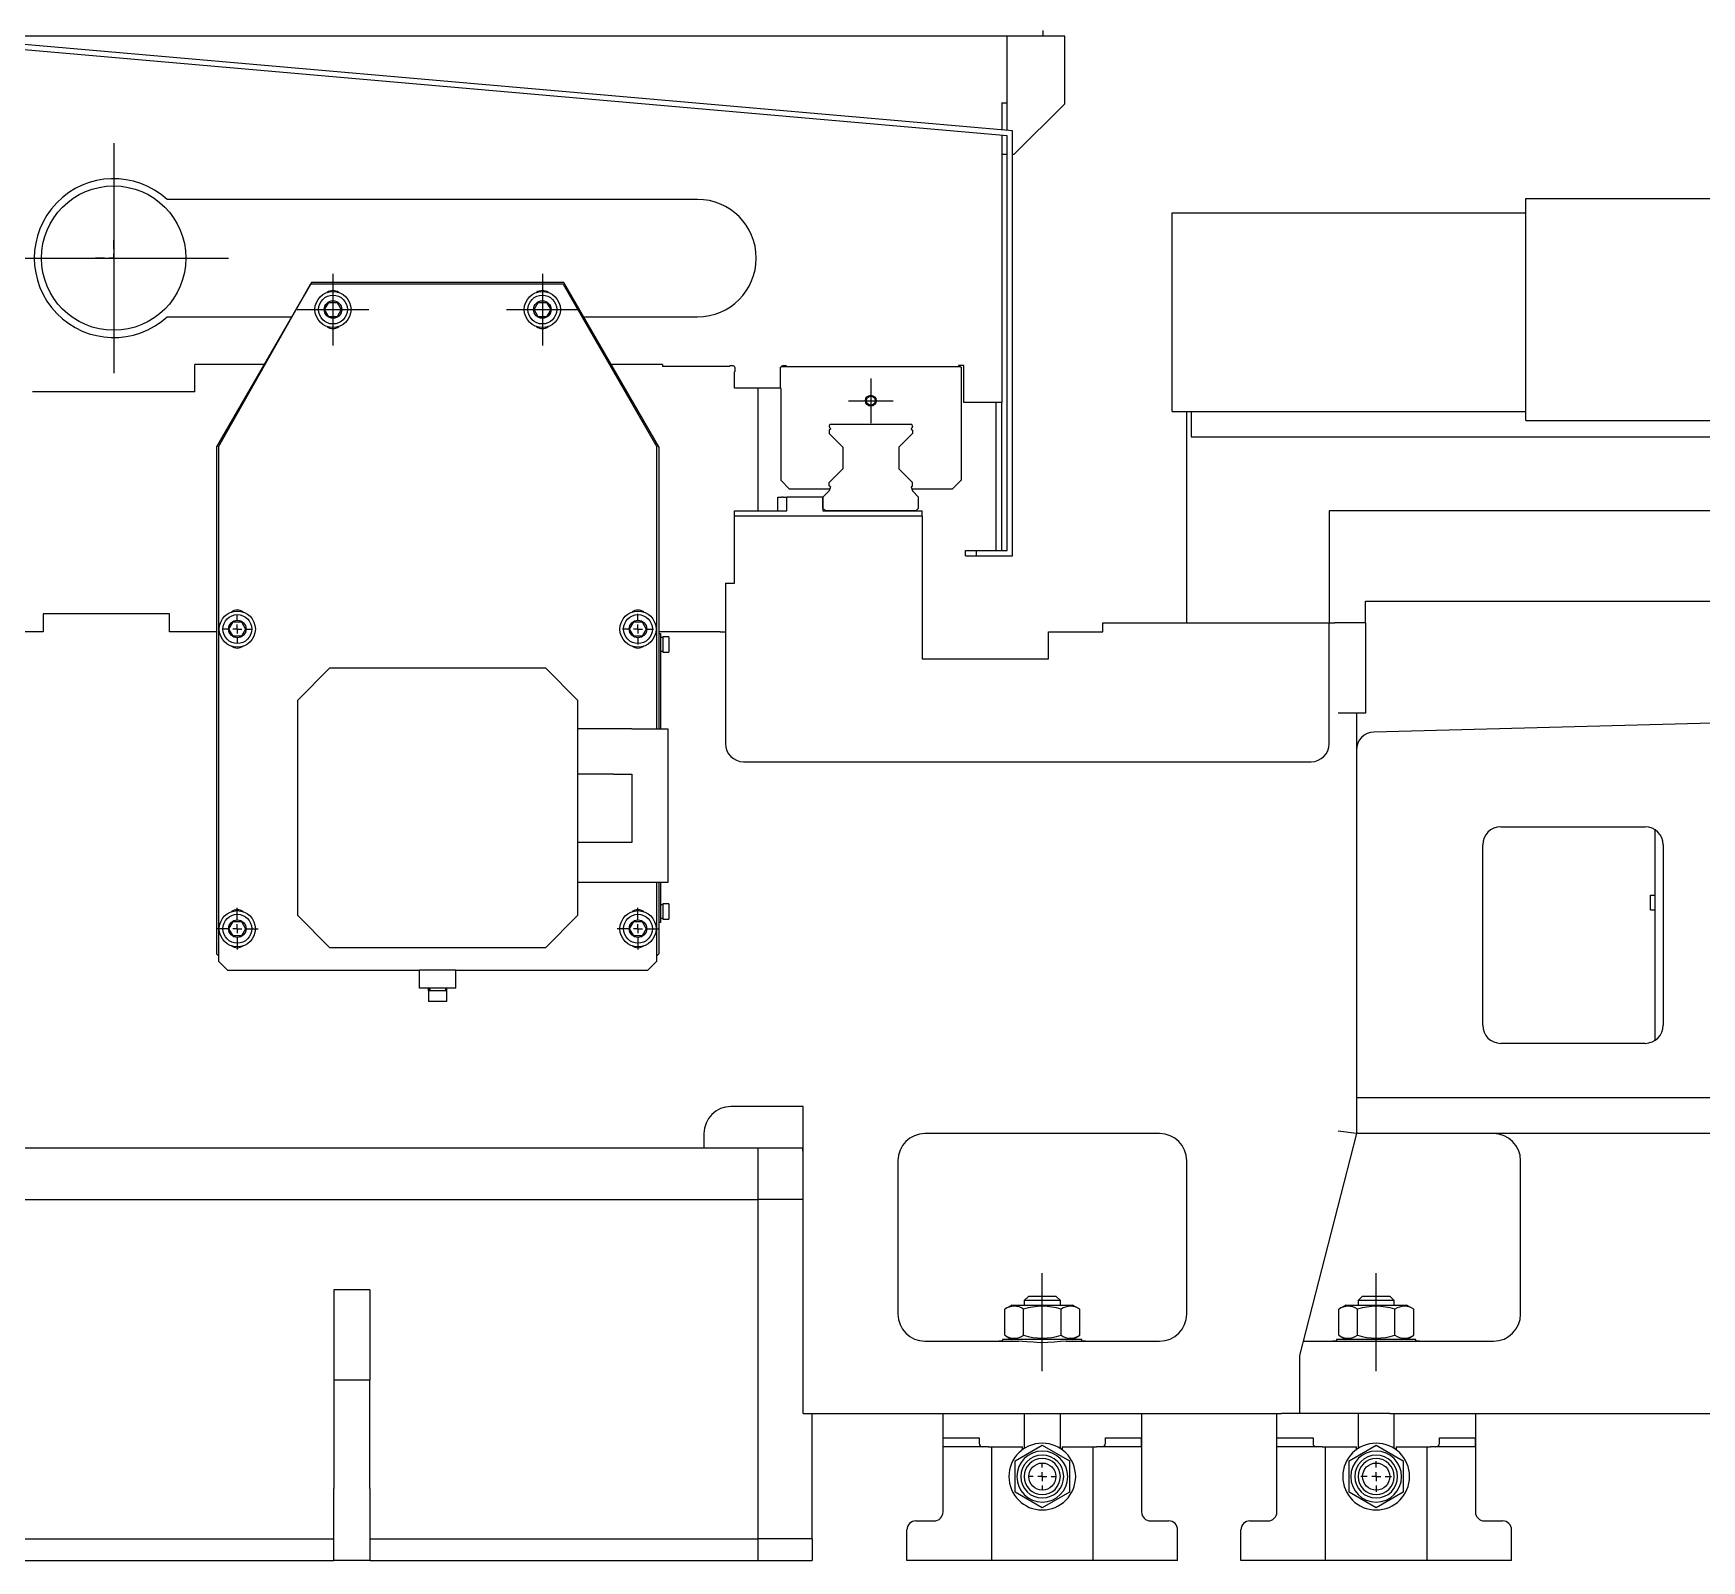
# Model space of a CAD drawing. Extents: x 387 to 958, y 84 to 319.
# Drawn here: x 470.94 to 517.87, y 84.29 to 127.24 of the extents above; entities that cross this region are included whole.
import ezdxf

# ---------------------------------------------------------------- set-up
doc = ezdxf.new("R2010")
doc.units = 0
doc.linetypes.add('AXIS-MY', pattern=[15, 8, -2.5, 2, -2.5])
doc.linetypes.add('CENTERX2', pattern=[20.32, 12.7, -2.54, 2.54, -2.54])
doc.layers.get('0').update_dxf_attribs({"linetype": 'CONTINUOUS'})
doc.layers.add('AXIS', color=1, linetype='AXIS-MY')
doc.layers.add('DIM', color=4, linetype='CONTINUOUS')

# ---------------------------------------------------------------- blocks, each defined once
blk = doc.blocks.new('SW_CENTERMARKSYMBOL_93')
at = {"layer": 'DIM'}
for p, q in [((0, 0.5), (0, 1)), ((-0.5, 0), (-1, 0)), ((0, 0), (-0.25, 0)), ((0, 0), (0, 0.25)), ((0, 0), (0, -0.25)), ((0, 0), (0.25, 0)), ((0.5, 0), (1, 0)), ((0, -0.5), (0, -1))]:
    blk.add_line(p, q, dxfattribs=at)
blk = doc.blocks.new('SW_CENTERMARKSYMBOL_100')
at = {"layer": 'DIM'}
for p, q in [((-0.5, 0), (-0.76, 0)), ((0, 0), (-0.25, 0)), ((0, 0.5), (0, 0.76)), ((0, 0), (0, 0.25)), ((0, 0), (0, -0.25)), ((0, 0), (0.25, 0)), ((0.5, 0), (0.76, 0)), ((0, -0.5), (0, -0.76))]:
    blk.add_line(p, q, dxfattribs=at)
blk = doc.blocks.new('SW_CENTERMARKSYMBOL_99')
at = {"layer": 'DIM'}
for p, q in [((0, 0.5), (0, 1.15)), ((-0.5, 0), (-1.15, 0)), ((0, 0), (-0.25, 0)), ((0, 0), (0, 0.25)), ((0, 0), (0, -0.25)), ((0, 0), (0.25, 0)), ((0.5, 0), (1.15, 0)), ((0, -0.5), (0, -1.15))]:
    blk.add_line(p, q, dxfattribs=at)
blk = doc.blocks.new('SW_CENTERMARKSYMBOL_101')
at = {"layer": 'DIM'}
for p, q in [((-0.5, 0), (-0.85, 0)), ((0, 0), (-0.25, 0)), ((0, 0.5), (0, 0.85)), ((0, 0), (0, 0.25)), ((0, 0), (0, -0.25)), ((0, 0), (0.25, 0)), ((0.5, 0), (0.85, 0)), ((0, -0.5), (0, -0.85))]:
    blk.add_line(p, q, dxfattribs=at)
blk = doc.blocks.new('SW_CENTERMARKSYMBOL_102')
at = {"layer": 'DIM'}
for p, q in [((0, 0.5), (0, 1.15)), ((-0.5, 0), (-1.15, 0)), ((0, 0), (-0.25, 0)), ((0, 0), (0, 0.25)), ((0, 0), (0, -0.25)), ((0, 0), (0.25, 0)), ((0.5, 0), (1.15, 0)), ((0, -0.5), (0, -1.15))]:
    blk.add_line(p, q, dxfattribs=at)
blk = doc.blocks.new('SW_CENTERMARKSYMBOL_98')
at = {"layer": 'DIM'}
for p, q in [((-0.5, 0), (-0.725, 0)), ((0, 0), (-0.25, 0)), ((0, 0.5), (0, 0.725)), ((0, 0), (0, 0.25)), ((0, 0), (0, -0.25)), ((0, 0), (0.25, 0)), ((0.5, 0), (0.725, 0)), ((0, -0.5), (0, -0.725))]:
    blk.add_line(p, q, dxfattribs=at)
blk = doc.blocks.new('SW_CENTERMARKSYMBOL_103')
at = {"layer": 'DIM'}
for p, q in [((-0.5, 0), (-0.85, 0)), ((0, 0), (-0.25, 0)), ((0, 0.5), (0, 0.85)), ((0, 0), (0, 0.25)), ((0, 0), (0, -0.25)), ((0, 0), (0.25, 0)), ((0.5, 0), (0.85, 0)), ((0, -0.5), (0, -0.85))]:
    blk.add_line(p, q, dxfattribs=at)

msp = doc.modelspace()

# ---------------------------------------------------------------- linework, layer by layer
at = {"color": 7, "linetype": 'CONTINUOUS'}
for p, q in [((499.3492296, 127.1628447), (499.3492296, 127.315149)), ((498.3338673, 127.1628447), (462.5423463, 127.1628447)), ((498.4861717, 124.4975186), (468.0213557, 127.1628447)), ((498.3338673, 124.3579574), (468.0709079, 127.0056233)), ((499.958447, 127.1628447), (498.3338673, 127.1628447)), ((498.3338673, 125.2844244), (498.3338673, 127.1628447)), ((499.958447, 125.2590403), (499.958447, 127.1628447)), ((498.181563, 125.2844244), (498.181563, 124.5241684)), ((498.181563, 125.2844244), (498.3338673, 125.2844244)), ((498.3338673, 124.5108435), (498.3338673, 125.2844244)), ((498.5369398, 123.8375331), (499.958447, 125.2590403)), ((498.181563, 124.3712823), (498.181563, 116.8569173)), ((498.3338673, 112.6939319), (498.3338673, 124.3579574)), ((498.4861717, 112.5416275), (498.4861717, 124.4975186)), ((498.181563, 123.8375331), (498.3338673, 123.8375331)), ((498.4861717, 123.8375331), (498.5369398, 123.8375331)), ((489.6271356, 122.5683303), (474.7094621, 122.5683303)), ((512.9297004, 116.3492362), (512.9297004, 122.5937143)), ((512.9297004, 122.5937143), (522.7279466, 122.5937143)), ((502.9791499, 116.6030767), (502.9791499, 122.1875694)), ((502.9791499, 122.1875694), (512.9297004, 122.1875694)), ((478.7647326, 120.232997), (476.097433, 115.6130985)), ((476.1482011, 115.6130985), (478.7393283, 120.1822288)), ((485.8468644, 120.1822288), (478.7393283, 120.1822288)), ((485.8683215, 120.232997), (478.7647326, 120.232997)), ((485.8468644, 120.1822288), (488.484853, 115.6130985)), ((488.5356211, 115.6130985), (485.8683215, 120.232997)), ((479.1374885, 119.4714752), (479.2547324, 119.6745477)), ((479.2547324, 119.6745477), (479.4892203, 119.6745477)), ((479.4892203, 119.6745477), (479.6064643, 119.4714752)), ((485.0265898, 119.4714752), (485.1438338, 119.6745477)), ((485.1438338, 119.6745477), (485.3783217, 119.6745477)), ((485.3783217, 119.6745477), (485.4955656, 119.4714752)), ((474.7094621, 119.2684028), (478.2078239, 119.2684028)), ((479.2547324, 119.2684028), (479.1374885, 119.4714752)), ((479.4892203, 119.2684028), (479.2547324, 119.2684028)), ((479.6064643, 119.4714752), (479.4892203, 119.2684028)), ((485.1438338, 119.2684028), (485.0265898, 119.4714752)), ((485.3783217, 119.2684028), (485.1438338, 119.2684028)), ((485.4955656, 119.4714752), (485.3783217, 119.2684028)), ((486.4252302, 119.2684028), (489.6271356, 119.2684028)), ((475.4882156, 117.161526), (475.4882156, 117.9230477)), ((477.4310828, 117.9230477), (475.4882156, 117.9230477)), ((488.6371574, 117.9230477), (487.2019713, 117.9230477)), ((488.6371574, 117.9230477), (488.6371574, 117.8722796)), ((490.5155776, 117.8722796), (488.6371574, 117.8722796)), ((490.5233732, 117.8800752), (490.5155776, 117.8722796)), ((490.6323443, 117.8875101), (490.5413225, 117.8875101)), ((490.6831124, 117.7457201), (490.6831124, 117.8367419)), ((491.9624689, 117.8468956), (491.987853, 117.8722796)), ((491.9624689, 117.2630622), (491.9624689, 117.8468956)), ((491.987853, 117.8722796), (497.0138963, 117.8722796)), ((492.1144124, 117.8875101), (492.0233906, 117.8875101)), ((492.1401573, 117.8722796), (492.1323617, 117.8800752)), ((496.9631282, 117.8976637), (496.9631282, 117.8722796)), ((497.1154326, 117.8976637), (496.9631282, 117.8976637)), ((497.0138963, 117.8722796), (497.0392804, 117.8468956)), ((497.0392804, 117.8468956), (497.0392804, 114.6738884)), ((497.1154326, 116.8569173), (497.1154326, 117.8976637)), ((490.667882, 117.7199753), (490.6756776, 117.7277709)), ((490.667882, 117.2630622), (490.667882, 117.7199753)), ((475.4882156, 117.161526), (470.9190852, 117.161526)), ((491.9624689, 117.2630622), (490.667882, 117.2630622)), ((491.3278675, 113.8108304), (491.3278675, 117.2630622)), ((491.9751609, 117.2503702), (491.9624689, 117.2630622)), ((491.9751609, 114.6611963), (491.9751609, 117.2503702)), ((498.181563, 116.8569173), (497.1154326, 116.8569173)), ((498.0292586, 112.6939319), (498.0292586, 116.8569173)), ((498.181563, 112.6939319), (498.181563, 116.8569173)), ((502.9791499, 116.6030767), (512.9297004, 116.6030767)), ((503.3852948, 110.6632073), (503.3852948, 116.6030767)), ((503.5071716, 116.6030767), (503.5071716, 115.8923231)), ((493.3267305, 116.1825676), (493.3364695, 116.146221)), ((493.363248, 116.1051283), (493.333208, 116.0750883)), ((493.333208, 116.0750883), (493.333208, 115.9811673)), ((493.333208, 115.9811673), (493.7139689, 115.6004065)), ((493.351181, 116.150163), (493.3364695, 116.146221)), ((493.351181, 116.150163), (493.363248, 116.1051283)), ((495.6308844, 116.2400847), (493.3708649, 116.2400847)), ((495.6685413, 115.9811673), (495.2877804, 115.6004065)), ((495.6505683, 116.150163), (495.6385013, 116.1051283)), ((495.6385013, 116.1051283), (495.6685413, 116.0750883)), ((495.6505683, 116.150163), (495.6652798, 116.146221)), ((495.6750188, 116.1825676), (495.6652798, 116.146221)), ((495.6685413, 116.0750883), (495.6685413, 115.9811673)), ((512.9297004, 116.3492362), (522.7279466, 116.3492362)), ((476.097433, 115.6130985), (476.097433, 101.3472582)), ((476.1482011, 115.6130985), (476.1482011, 101.1441857)), ((488.484853, 107.6769616), (488.484853, 115.6130985)), ((488.5356211, 115.6130985), (488.5356211, 107.6769616)), ((493.7139689, 115.6004065), (493.7139689, 114.9911891)), ((495.2877804, 115.6004065), (495.2877804, 114.9911891)), ((503.5071716, 115.8923231), (503.8929759, 115.8923231)), ((503.8929759, 115.8923231), (532.5261928, 115.8923231)), ((493.333208, 114.6104282), (493.7139689, 114.9911891)), ((495.6685413, 114.6104282), (495.2877804, 114.9911891)), ((492.2163095, 114.4200478), (491.9751609, 114.6611963)), ((493.333208, 114.5165072), (493.333208, 114.6104282)), ((493.363248, 114.4864672), (493.333208, 114.5165072)), ((495.6385013, 114.4864672), (495.6685413, 114.5165072)), ((495.6685413, 114.5165072), (495.6685413, 114.6104282)), ((496.7854398, 114.4200478), (497.0392804, 114.6738884)), ((491.8863167, 114.1966681), (491.987853, 114.1966681)), ((491.8863167, 113.8108304), (491.8863167, 114.1966681)), ((492.0386211, 114.1966681), (491.987853, 114.1966681)), ((492.0386211, 114.1966681), (492.1401573, 114.1966681)), ((493.1555196, 114.1966681), (492.1401573, 114.1966681)), ((492.1401573, 113.8108304), (492.1401573, 114.1966681)), ((493.345451, 114.4200478), (492.2163095, 114.4200478)), ((493.333208, 114.3743565), (493.1555196, 114.1966681)), ((493.1555196, 114.1966681), (493.1555196, 113.8108304)), ((493.1555196, 113.8869826), (493.1555196, 114.1966681)), ((493.363248, 114.4864672), (493.333208, 114.3743565)), ((495.6385013, 114.4864672), (495.6685413, 114.3743565)), ((496.7854398, 114.4200478), (495.6562983, 114.4200478)), ((495.6685413, 114.3743565), (495.8462297, 114.1966681)), ((495.8462297, 113.8869826), (495.8462297, 114.1966681)), ((490.667882, 113.6585261), (490.667882, 113.8108304)), ((490.667882, 113.8108304), (492.1401573, 113.8108304)), ((495.9477659, 113.6585261), (490.667882, 113.6585261)), ((490.667882, 111.7801058), (490.667882, 113.6585261)), ((493.2316718, 113.8108304), (493.1555196, 113.8869826)), ((493.1555196, 113.8108304), (495.9477659, 113.8108304)), ((495.7700775, 113.8108304), (493.2316718, 113.8108304)), ((495.8462297, 113.8869826), (495.7700775, 113.8108304)), ((495.9477659, 113.6585261), (495.9477659, 113.8108304)), ((495.9477659, 113.6585261), (495.9477659, 109.647845)), ((591.9430554, 113.8108304), (507.3959759, 113.8108304)), ((507.3959759, 113.8108304), (507.3959759, 110.6632073)), ((497.1662007, 112.6939319), (497.4708094, 112.6939319)), ((497.1662007, 112.5416275), (497.1662007, 112.6939319)), ((497.4708094, 112.6939319), (498.3338673, 112.6939319)), ((497.4708094, 112.5416275), (497.4708094, 112.6939319)), ((497.1662007, 112.5416275), (497.4708094, 112.5416275)), ((497.4708094, 112.5416275), (498.4861717, 112.5416275)), ((490.4140414, 111.7801058), (490.667882, 111.7801058)), ((490.4140414, 111.7801058), (490.4140414, 107.2617436)), ((508.4113382, 111.2724247), (611.0644666, 111.2724247)), ((508.4113382, 110.6632073), (508.4113382, 111.2724247)), ((474.777462, 110.9170479), (471.2236939, 110.9170479)), ((471.2236939, 110.9170479), (471.2236939, 110.4093667)), ((474.777462, 110.4093667), (474.777462, 110.9170479)), ((471.2236939, 110.4093667), (469.5483461, 110.4093667)), ((476.097433, 110.4093667), (474.777462, 110.4093667)), ((476.4467784, 110.4855189), (476.5640224, 110.6885913)), ((476.5640224, 110.2824464), (476.4467784, 110.4855189)), ((476.5640224, 110.6885913), (476.7985102, 110.6885913)), ((476.7985102, 110.2824464), (476.5640224, 110.2824464)), ((476.7985102, 110.6885913), (476.9157542, 110.4855189)), ((476.9157542, 110.4855189), (476.7985102, 110.2824464)), ((487.7172999, 110.4855189), (487.8345439, 110.6885913)), ((487.8345439, 110.2824464), (487.7172999, 110.4855189)), ((487.8345439, 110.6885913), (488.0690318, 110.6885913)), ((488.0690318, 110.2824464), (487.8345439, 110.2824464)), ((488.0690318, 110.6885913), (488.1862757, 110.4855189)), ((488.1862757, 110.4855189), (488.0690318, 110.2824464)), ((490.261737, 110.4093667), (488.5356211, 110.4093667)), ((488.5356211, 110.3585986), (488.5863893, 110.3585986)), ((488.5863893, 110.3585986), (488.5863893, 110.104758)), ((490.261737, 110.4093667), (490.4140414, 110.4093667)), ((499.501534, 109.647845), (499.501534, 110.4093667)), ((499.501534, 110.4093667), (501.0245774, 110.4093667)), ((501.0245774, 110.6632073), (507.3959759, 110.6632073)), ((501.0245774, 110.4093667), (501.0245774, 110.6632073)), ((507.3959759, 110.6632073), (507.5482802, 110.6632073)), ((507.3959759, 107.2617436), (507.3959759, 110.6632073)), ((508.4113382, 110.6632073), (507.5482802, 110.6632073)), ((508.4113382, 110.6632073), (508.4113382, 108.1248015)), ((488.647311, 110.2443703), (488.5863893, 110.2443703)), ((488.5863893, 110.104758), (488.5863893, 107.6769616)), ((488.647311, 110.2697544), (488.647311, 109.8382254)), ((488.7386936, 110.2697544), (488.647311, 110.2697544)), ((488.647311, 109.8382254), (488.7386936, 109.8382254)), ((488.7386936, 110.2675934), (488.7386936, 110.2697544)), ((488.8148458, 110.2675934), (488.7386936, 110.2675934)), ((488.7386936, 109.8382254), (488.7386936, 109.8403864)), ((488.7386936, 109.8403864), (488.8148458, 109.8403864)), ((488.8148458, 110.2675934), (488.8148458, 109.8403864)), ((478.3819981, 108.4892514), (479.2867512, 109.3940044)), ((479.2867512, 109.3940044), (485.3463029, 109.3940044)), ((485.3463029, 109.3940044), (486.251056, 108.4892514)), ((495.9477659, 109.647845), (499.501534, 109.647845)), ((478.3819981, 102.4296996), (478.3819981, 108.4892514)), ((486.251056, 108.4892514), (486.251056, 102.4296996)), ((508.4113382, 108.1248015), (507.6498164, 108.1248015)), ((508.1574976, 108.1248015), (508.1574976, 96.2958307)), ((523.9330918, 107.9905716), (508.6518892, 107.5904192)), ((487.7740994, 107.6769616), (486.251056, 107.6769616)), ((487.7740994, 107.6769616), (488.7894617, 107.6769616)), ((488.7894617, 107.6769616), (488.7894617, 103.3616718)), ((490.9217225, 106.7540624), (506.8882947, 106.7540624)), ((508.1574976, 106.7032943), (508.1574976, 105.687932)), ((487.2664183, 106.4077587), (486.251056, 106.4077587)), ((487.2664183, 106.4077587), (487.7740994, 106.4077587)), ((487.7740994, 106.4077587), (487.7740994, 104.4785703)), ((508.1574976, 105.687932), (508.1574976, 104.9264103)), ((512.2189468, 104.9264103), (516.280396, 104.9264103)), ((516.5596206, 98.9179203), (516.5596206, 104.8427265)), ((487.2664183, 104.4785703), (486.251056, 104.4785703)), ((487.7740994, 104.4785703), (487.2664183, 104.4785703)), ((511.7112656, 99.3419176), (511.7112656, 104.4187291)), ((516.7880771, 104.4187291), (516.7880771, 99.3419176)), ((487.7740994, 103.3616718), (486.251056, 103.3616718)), ((488.7894617, 103.3616718), (487.7740994, 103.3616718)), ((488.484853, 101.1441857), (488.484853, 103.3616718)), ((488.5356211, 103.3616718), (488.5356211, 101.3472582)), ((488.5863893, 103.3616718), (488.5863893, 102.4895408)), ((516.4327003, 102.9972219), (516.5596206, 102.9972219)), ((516.4327003, 102.591077), (516.4327003, 102.9972219)), ((479.2867512, 101.5249466), (478.3819981, 102.4296996)), ((486.251056, 102.4296996), (485.3463029, 101.5249466)), ((488.647311, 102.7306893), (488.5863893, 102.7306893)), ((488.5863893, 102.4895408), (488.5863893, 102.2357002)), ((488.647311, 102.7560734), (488.647311, 102.3245444)), ((488.7386936, 102.7560734), (488.647311, 102.7560734)), ((488.647311, 102.3245444), (488.7386936, 102.3245444)), ((488.7386936, 102.7539124), (488.7386936, 102.7560734)), ((488.8148458, 102.7539124), (488.7386936, 102.7539124)), ((488.7386936, 102.3245444), (488.7386936, 102.3267054)), ((488.7386936, 102.3267054), (488.8148458, 102.3267054)), ((488.8148458, 102.7539124), (488.8148458, 102.3267054)), ((516.4327003, 102.591077), (516.5596206, 102.591077)), ((476.4467784, 102.0580118), (476.5640224, 102.2610843)), ((476.5640224, 101.8549393), (476.4467784, 102.0580118)), ((476.5640224, 102.2610843), (476.7985102, 102.2610843)), ((476.7985102, 101.8549393), (476.5640224, 101.8549393)), ((476.7985102, 102.2610843), (476.9157542, 102.0580118)), ((476.9157542, 102.0580118), (476.7985102, 101.8549393)), ((487.7172999, 102.0580118), (487.8345439, 102.2610843)), ((487.8345439, 101.8549393), (487.7172999, 102.0580118)), ((487.8345439, 102.2610843), (488.0690318, 102.2610843)), ((488.0690318, 101.8549393), (487.8345439, 101.8549393)), ((488.0690318, 102.2610843), (488.1862757, 102.0580118)), ((488.1862757, 102.0580118), (488.0690318, 101.8549393)), ((488.5863893, 102.2357002), (488.5356211, 102.2357002)), ((485.3463029, 101.5249466), (479.2867512, 101.5249466)), ((476.097433, 101.3472582), (476.1482011, 101.2964901)), ((476.1482011, 101.1441857), (476.4020417, 100.8903452)), ((488.2310124, 100.8903452), (488.484853, 101.1441857)), ((488.484853, 101.2964901), (488.5356211, 101.3472582)), ((476.4020417, 100.8903452), (481.8088459, 100.8903452)), ((482.8242082, 100.8903452), (481.8088459, 100.8903452)), ((481.8088459, 100.382664), (481.8088459, 100.8903452)), ((482.8242082, 100.382664), (482.8242082, 100.8903452)), ((482.8242082, 100.8903452), (488.2310124, 100.8903452)), ((482.8242082, 100.382664), (481.8088459, 100.382664)), ((482.0880705, 100.382664), (482.0626865, 100.3680085)), ((482.0626865, 100.3453364), (482.0626865, 100.3660922)), ((482.0923764, 100.3510148), (482.0626865, 100.3453364)), ((482.0626865, 100.3115886), (482.0626865, 100.3453364)), ((482.5703676, 100.3115886), (482.0626865, 100.3115886)), ((482.0626865, 100.3115886), (482.0626865, 100.00698)), ((482.5703676, 100.00698), (482.0626865, 100.00698)), ((482.5424452, 100.3115886), (482.5424452, 100.382664)), ((482.5703676, 100.3453364), (482.5424452, 100.3499679)), ((482.5703676, 100.3680085), (482.5449836, 100.382664)), ((482.5703676, 100.3453364), (482.5703676, 100.3660922)), ((482.5703676, 100.3115886), (482.5703676, 100.3453364)), ((482.5703676, 100.00698), (482.5703676, 100.3115886)), ((516.280396, 98.8342365), (512.2189468, 98.8342365)), ((508.1574976, 97.311193), (510.6959033, 97.311193)), ((510.6959033, 97.311193), (523.9463813, 97.311193)), ((492.5970703, 97.0573525), (490.5663457, 97.0573525)), ((492.5970703, 88.4267729), (492.5970703, 97.0573525)), ((489.804824, 96.2958307), (489.804824, 95.8896858)), ((502.623773, 96.2958307), (496.0239181, 96.2958307)), ((508.1574976, 96.2958307), (506.558302, 90.0513526)), ((508.1574976, 96.2958307), (507.6498164, 96.3598064)), ((510.6959033, 96.2958307), (508.1574976, 96.2958307)), ((524.4634421, 96.2958307), (510.6959033, 96.2958307)), ((489.804824, 95.8896858), (470.0052592, 95.8896858)), ((492.0893892, 95.8896858), (489.804824, 95.8896858)), ((492.5970703, 95.8896858), (489.804824, 95.8896858)), ((491.3278675, 94.4393648), (491.3278675, 95.8896858)), ((492.5847849, 95.8896858), (492.0893892, 95.8896858)), ((492.5970703, 95.7111838), (492.5847849, 95.8896858)), ((495.2623964, 95.534309), (495.2623964, 91.2190193)), ((503.3852948, 91.2190193), (503.3852948, 95.534309)), ((512.777396, 91.2190193), (512.777396, 95.534309)), ((468.4822157, 94.4393648), (491.3278675, 94.4393648)), ((492.5970703, 94.4393648), (491.3278675, 94.4393648)), ((491.3278675, 84.8949592), (491.3278675, 94.4393648)), ((480.4127227, 91.9009591), (479.3973604, 91.9009591)), ((479.3973604, 91.9009591), (479.3973604, 89.3625534)), ((480.4127227, 91.9009591), (480.4127227, 89.3625534)), ((498.9430847, 91.7267004), (498.8161644, 91.5997801)), ((498.8177243, 91.5997801), (498.8161644, 91.5997801)), ((498.8161644, 91.5997801), (498.8161644, 91.4728598)), ((499.8315267, 91.5997801), (498.8177243, 91.5997801)), ((498.9430847, 91.7267004), (499.7046064, 91.7267004)), ((499.8315267, 91.5997801), (499.7046064, 91.7267004)), ((499.8315267, 91.4728598), (499.8315267, 91.5997801)), ((508.335186, 91.7267004), (508.2082657, 91.5997801)), ((508.2098256, 91.5997801), (508.2082657, 91.5997801)), ((508.2082657, 91.5997801), (508.2082657, 91.4728598)), ((509.223628, 91.5997801), (508.2098256, 91.5997801)), ((508.335186, 91.7267004), (509.0967077, 91.7267004)), ((509.223628, 91.5997801), (509.0967077, 91.7267004)), ((509.223628, 91.4728598), (509.223628, 91.5997801)), ((498.4709412, 91.4728598), (498.2686501, 91.356067)), ((498.2686501, 90.6250585), (498.2686501, 91.356067)), ((498.4709412, 91.4728598), (499.3238456, 91.4728598)), ((498.7962478, 90.6250585), (498.7962478, 91.356067)), ((499.3238456, 91.4728598), (500.1767499, 91.4728598)), ((499.8514433, 90.6250585), (499.8514433, 91.356067)), ((500.379041, 91.356067), (500.1767499, 91.4728598)), ((500.379041, 90.6250585), (500.379041, 91.356067)), ((507.8630425, 91.4728598), (507.6607514, 91.356067)), ((507.6607514, 90.6250585), (507.6607514, 91.356067)), ((507.8630425, 91.4728598), (508.7159468, 91.4728598)), ((508.1883491, 90.6250585), (508.1883491, 91.356067)), ((508.7159468, 91.4728598), (509.5688512, 91.4728598)), ((509.2435446, 90.6250585), (509.2435446, 91.356067)), ((509.7711423, 91.356067), (509.5688512, 91.4728598)), ((509.7711423, 90.6250585), (509.7711423, 91.356067)), ((498.2686501, 90.6250585), (498.4709412, 90.5082656)), ((500.1767499, 90.5082656), (500.379041, 90.6250585)), ((507.6607514, 90.6250585), (507.8630425, 90.5082656)), ((509.5688512, 90.5082656), (509.7711423, 90.6250585)), ((496.0239181, 90.4574975), (498.6503304, 90.4574975)), ((498.206947, 90.4574975), (498.1054108, 90.4574975)), ((500.4407441, 90.5082656), (498.206947, 90.5082656)), ((498.206947, 90.5082656), (498.206947, 90.4574975)), ((499.9973607, 90.4574975), (502.623773, 90.4574975)), ((500.4407441, 90.4574975), (500.4407441, 90.5082656)), ((500.5422803, 90.4574975), (500.4407441, 90.4574975)), ((506.6623147, 90.4574975), (508.5931365, 90.4574975)), ((507.5990483, 90.4574975), (507.4975121, 90.4574975)), ((507.5990483, 90.5082656), (507.5990483, 90.4574975)), ((509.8328454, 90.5082656), (507.5990483, 90.5082656)), ((508.5931365, 90.4574975), (508.8387572, 90.4574975)), ((508.8387572, 90.4574975), (512.0158743, 90.4574975)), ((509.8328454, 90.4574975), (509.8328454, 90.5082656)), ((509.9343816, 90.4574975), (509.8328454, 90.4574975)), ((506.558302, 90.0513526), (506.558302, 88.4267729)), ((479.3973604, 89.3625534), (479.3973604, 86.3164665)), ((480.4127227, 89.3625534), (479.3973604, 89.3625534)), ((480.4127227, 86.3164665), (480.4127227, 89.3625534)), ((492.5970703, 88.4267729), (506.0506208, 88.4267729)), ((492.8509109, 84.8949592), (492.8509109, 88.4267729)), ((496.5315992, 85.656481), (496.5315992, 88.4267729)), ((498.8161644, 88.4267729), (498.8161644, 87.4400633)), ((499.8315267, 87.4400633), (499.8315267, 88.4267729)), ((502.1160919, 88.4267729), (502.1160919, 85.656481)), ((505.9237005, 85.656481), (505.9237005, 88.4267729)), ((506.558302, 88.4267729), (506.0506208, 88.4267729)), ((509.0967077, 88.4267729), (506.558302, 88.4267729)), ((508.2082657, 88.4267729), (508.2082657, 87.4400633)), ((509.0967077, 88.4267729), (556.4859628, 88.4267729)), ((509.223628, 87.4400633), (509.223628, 88.4267729)), ((511.5081932, 88.4267729), (511.5081932, 85.656481)), ((496.5315992, 87.4841331), (496.5315992, 87.7379737)), ((496.5315992, 87.7379737), (497.5469615, 87.7379737)), ((497.8008021, 87.4841331), (496.5315992, 87.4841331)), ((497.5469615, 87.7379737), (497.5469615, 87.5856693)), ((497.8008021, 87.4841331), (497.9023384, 87.4841331)), ((497.9023384, 87.4841331), (498.0038746, 87.4841331)), ((497.9023384, 84.2857419), (497.9023384, 87.4841331)), ((498.0038746, 87.4841331), (498.7653963, 87.4841331)), ((498.5623238, 87.0895537), (499.3238456, 87.5292184)), ((498.7653963, 87.4050379), (498.7653963, 87.4841331)), ((499.3238456, 87.5292184), (500.0853673, 87.0895537)), ((499.8822948, 87.4841331), (500.6438166, 87.4841331)), ((499.8822948, 87.4841331), (499.8822948, 87.4050379)), ((500.6438166, 87.4841331), (500.7453528, 87.4841331)), ((500.7453528, 87.4841331), (500.846889, 87.4841331)), ((500.7453528, 87.4841331), (500.7453528, 84.2857419)), ((502.1160919, 87.4841331), (500.846889, 87.4841331)), ((501.1007296, 87.7379737), (502.1160919, 87.7379737)), ((501.1007296, 87.5856693), (501.1007296, 87.7379737)), ((502.1160919, 87.4841331), (502.1160919, 87.7379737)), ((505.9237005, 87.4841331), (505.9237005, 87.7379737)), ((505.9237005, 87.7379737), (506.9390628, 87.7379737)), ((507.1929034, 87.4841331), (505.9237005, 87.4841331)), ((506.9390628, 87.7379737), (506.9390628, 87.5856693)), ((507.1929034, 87.4841331), (507.2944396, 87.4841331)), ((507.2944396, 87.4841331), (507.3959759, 87.4841331)), ((507.2944396, 84.2857419), (507.2944396, 87.4841331)), ((507.3959759, 87.4841331), (508.1574976, 87.4841331)), ((507.9544251, 87.0895537), (508.7159468, 87.5292184)), ((508.1574976, 87.4050379), (508.1574976, 87.4841331)), ((508.7159468, 87.5292184), (509.4774686, 87.0895537)), ((509.2743961, 87.4841331), (510.0359178, 87.4841331)), ((509.2743961, 87.4841331), (509.2743961, 87.4050379)), ((510.0359178, 87.4841331), (510.1374541, 87.4841331)), ((510.1374541, 87.4841331), (510.2389903, 87.4841331)), ((510.1374541, 87.4841331), (510.1374541, 84.2857419)), ((511.5081932, 87.4841331), (510.2389903, 87.4841331)), ((510.4928309, 87.7379737), (511.5081932, 87.7379737)), ((510.4928309, 87.5856693), (510.4928309, 87.7379737)), ((511.5081932, 87.4841331), (511.5081932, 87.7379737)), ((498.5623238, 86.2102241), (498.5623238, 87.0895537)), ((500.0853673, 87.0895537), (500.0853673, 86.2102241)), ((507.9544251, 86.2102241), (507.9544251, 87.0895537)), ((509.4774686, 87.0895537), (509.4774686, 86.2102241)), ((479.3973604, 84.2857419), (479.3973604, 86.3164665)), ((480.4127227, 86.3164665), (480.4127227, 84.2857419)), ((499.3238456, 85.7705594), (498.5623238, 86.2102241)), ((500.0853673, 86.2102241), (499.3238456, 85.7705594)), ((508.7159468, 85.7705594), (507.9544251, 86.2102241)), ((509.4774686, 86.2102241), (508.7159468, 85.7705594)), ((495.5162369, 84.2857419), (495.5162369, 85.1487998)), ((495.7700775, 85.4026404), (496.2777587, 85.4026404)), ((502.3699325, 85.4026404), (502.8776136, 85.4026404)), ((503.1314542, 84.2857419), (503.1314542, 85.1487998)), ((504.9083382, 84.2857419), (504.9083382, 85.1487998)), ((505.1621788, 85.4026404), (505.6698599, 85.4026404)), ((511.7620337, 85.4026404), (512.2697149, 85.4026404)), ((512.5235555, 84.2857419), (512.5235555, 85.1487998)), ((468.4822157, 84.8949592), (479.3973604, 84.8949592)), ((480.4127227, 84.8949592), (491.3278675, 84.8949592)), ((492.8509109, 84.8949592), (491.3278675, 84.8949592)), ((491.3278675, 84.2857419), (491.3278675, 84.8949592)), ((492.8509109, 84.8949592), (492.8509109, 84.2857419)), ((468.4822157, 84.2857419), (479.3973604, 84.2857419)), ((480.4127227, 84.2857419), (479.3973604, 84.2857419)), ((480.4127227, 84.2857419), (491.3278675, 84.2857419)), ((491.3278675, 84.2857419), (492.8509109, 84.2857419)), ((497.8008021, 84.2857419), (495.5162369, 84.2857419)), ((497.9023384, 84.2857419), (497.8008021, 84.2857419)), ((498.0038746, 84.2857419), (497.9023384, 84.2857419)), ((500.6438166, 84.2857419), (498.0038746, 84.2857419)), ((500.7453528, 84.2857419), (500.6438166, 84.2857419)), ((500.846889, 84.2857419), (500.7453528, 84.2857419)), ((503.1314542, 84.2857419), (500.846889, 84.2857419)), ((507.1929034, 84.2857419), (504.9083382, 84.2857419)), ((507.2944396, 84.2857419), (507.1929034, 84.2857419)), ((507.3959759, 84.2857419), (507.2944396, 84.2857419)), ((510.0359178, 84.2857419), (507.3959759, 84.2857419)), ((510.1374541, 84.2857419), (510.0359178, 84.2857419)), ((510.2389903, 84.2857419), (510.1374541, 84.2857419)), ((512.5235555, 84.2857419), (510.2389903, 84.2857419))]:
    msp.add_line(p, q, dxfattribs=at)
at = {"color": 7, "linetype": 'CONTINUOUS', "flags": 128}
msp.add_lwpolyline([(499.9973607, 90.4574975), (499.8345455, 90.4492973), (499.6553754, 90.4325785), (499.4660213, 90.4186585), (499.2669922, 90.4156908), (499.0766117, 90.4253727), (498.8878449, 90.4425233), (498.7666723, 90.4528937), (498.6503304, 90.4574975)], dxfattribs=at)
at = {"color": 7, "linetype": 'CONTINUOUS'}
for centre, radius in [((473.2036504, 120.9183665), 2.0307246), ((479.3719764, 119.4714752), 0.5076811), ((479.3719764, 119.4714752), 0.4061449), ((479.3719764, 119.4714752), 0.2462254), ((485.2610777, 119.4714752), 0.5076811), ((485.2610777, 119.4714752), 0.4061449), ((485.2610777, 119.4714752), 0.2462254), ((494.5008746, 116.9076854), 0.1523043), ((494.5008746, 116.9076854), 0.1269203), ((476.6812663, 110.4855189), 0.5076811), ((476.6812663, 110.4855189), 0.4061449), ((487.9517878, 110.4855189), 0.5076811), ((487.9517878, 110.4855189), 0.4061449), ((476.6812663, 110.4855189), 0.2462254), ((487.9517878, 110.4855189), 0.2462254), ((476.6812663, 102.0580118), 0.5076811), ((476.6812663, 102.0580118), 0.4061449), ((476.6812663, 102.0580118), 0.2462254), ((487.9517878, 102.0580118), 0.5076811), ((487.9517878, 102.0580118), 0.4061449), ((487.9517878, 102.0580118), 0.2462254), ((499.3238456, 86.6498889), 0.3807609), ((508.7159468, 86.6498889), 0.3807609)]:
    msp.add_circle(centre, radius, dxfattribs=at)
at = {"color": 7, "linetype": 'CONTINUOUS', "extrusion": (5.52348e-15, -1.27601e-15, -1)}
for centre in [(-499.3238456, 86.6498889), (-508.7159468, 86.6498889)]:
    msp.add_circle(centre, 0.9392101, dxfattribs=at)
at = {"color": 7, "linetype": 'CONTINUOUS', "extrusion": (5.58687e-15, -7.4567e-16, -1)}
for centre, radius in [((-499.3238456, 86.6498889), 0.7158304), ((-508.7159468, 86.6498889), 0.7158304), ((-499.3238456, 86.6498889), 0.6026433), ((-508.7159468, 86.6498889), 0.6026433)]:
    msp.add_circle(centre, radius, dxfattribs=at)
at = {"color": 7, "linetype": 'CONTINUOUS', "extrusion": (5.65799e-15, -5.0721e-16, -1)}
for centre in [(-499.3238456, 86.6498889), (-508.7159468, 86.6498889)]:
    msp.add_circle(centre, 0.5076811, dxfattribs=at)
at = {"color": 7, "linetype": 'CONTINUOUS'}
for centre, radius, start, end in [((473.2036504, 120.9183665), 2.2337971, 47.61538387, 312.38461613), ((489.6271356, 120.9183665), 1.6499637, 270, 90), ((479.3719764, 119.7253158), 0.2792246, 54.45275148, 125.54724854), ((485.2610777, 119.7253158), 0.2792246, 54.45275487, 125.5472452), ((479.3719764, 119.2176347), 0.2792246, 234.45275146, 305.54724852), ((485.2610777, 119.2176347), 0.2792246, 234.45275354, 305.54724641), ((490.5413225, 117.862126), 0.0253841, 90, 135), ((490.6323443, 117.8367419), 0.0507681, 0, 90), ((492.0233906, 117.8367419), 0.0507681, 90, 143.13010237), ((492.1144124, 117.862126), 0.0253841, 45, 90), ((490.6577283, 117.7457201), 0.0253841, 315, 0), ((493.3708649, 116.1943934), 0.0456913, 90, 195), ((495.6308844, 116.1943934), 0.0456913, 345, 90), ((476.6812663, 110.7393595), 0.2792246, 54.45275193, 125.5472481), ((487.9517878, 110.7393595), 0.2792246, 54.45275038, 125.54724961), ((476.6812663, 110.2316783), 0.2792246, 234.45275126, 305.54724873), ((487.9517878, 110.2316783), 0.2792246, 234.45275151, 305.54724848), ((508.6651787, 107.0829121), 0.5076811, 91.5, 180), ((490.9217225, 107.2617436), 0.5076811, 180, 270), ((506.8882947, 107.2617436), 0.5076811, 270, 0), ((512.2189468, 104.4187291), 0.5076811, 90, 180), ((516.280396, 104.4187291), 0.5076811, 0, 90), ((476.6812663, 102.3118524), 0.2792246, 54.45275071, 125.54724928), ((487.9517878, 102.3118524), 0.2792246, 54.45274684, 125.54725309), ((476.6812663, 101.8041712), 0.2792246, 234.45275042, 305.54724959), ((487.9517878, 101.8041712), 0.2792246, 234.45274837, 305.54725168), ((512.2189468, 99.3419176), 0.5076811, 180, 270), ((516.280396, 99.3419176), 0.5076811, 270, 0), ((490.5663457, 96.2958307), 0.7615217, 90, 180), ((496.0239181, 95.534309), 0.7615217, 90, 180), ((502.623773, 95.534309), 0.7615217, 0, 90), ((512.0158743, 95.534309), 0.7615217, 0, 90), ((496.0239181, 91.2190193), 0.7615217, 180, 270), ((498.5326804, 90.9821195), 0.4577649, 54.84639906, 125.22447415), ((499.323906, 89.7040241), 1.7342632, 72.29084762, 107.71334583), ((500.1154735, 90.9821195), 0.4577649, 54.84639905, 125.22447415), ((502.623773, 91.2190193), 0.7615217, 270, 0), ((507.9247816, 90.9821195), 0.4577649, 54.84639905, 125.22447415), ((508.7160073, 89.7040241), 1.7342632, 72.29084762, 107.71334584), ((509.5075748, 90.9821195), 0.4577649, 54.84639905, 125.22447415), ((512.0158743, 91.2190193), 0.7615217, 270, 0), ((498.5322176, 90.999006), 0.4577649, 234.84639905, 305.22447415), ((499.3231383, 92.2788073), 1.7360851, 252.33245278, 287.7165522), ((500.1150108, 90.999006), 0.4577649, 234.84639906, 305.22447414), ((507.9243189, 90.999006), 0.4577649, 234.84639905, 305.22447415), ((508.7152395, 92.2788073), 1.7360851, 252.33245278, 287.7165522), ((509.5071121, 90.999006), 0.4577649, 234.84639905, 305.22447415), ((497.6484978, 87.5856693), 0.1015362, 180, 270), ((500.9991934, 87.5856693), 0.1015362, 270, 0), ((507.040599, 87.5856693), 0.1015362, 180, 270), ((510.3912946, 87.5856693), 0.1015362, 270, 0), ((496.2777587, 85.656481), 0.2538406, 270, 0), ((502.3699325, 85.656481), 0.2538406, 180, 270), ((505.6698599, 85.656481), 0.2538406, 270, 0), ((511.7620337, 85.656481), 0.2538406, 180, 270), ((495.7700775, 85.1487998), 0.2538406, 90, 180), ((502.8776136, 85.1487998), 0.2538406, 0, 90), ((505.1621788, 85.1487998), 0.2538406, 90, 180), ((512.2697149, 85.1487998), 0.2538406, 0, 90)]:
    msp.add_arc(centre, radius, start, end, dxfattribs=at)
for centre, major_axis, start_param, end_param in [((488.554507, 110.0539899), (0.5230659, 0), 4.7733794588, 4.8907564166), ((488.6791933, 110.0539899), (0.5230659, 0), 4.5929153187, 4.6513985019), ((488.554507, 102.5403089), (0.5230659, 0), 4.7733794588, 4.8907564166), ((488.6791933, 102.5403089), (0.5230659, 0), 4.5929170571, 4.6513985019), ((482.3165271, 100.41986), (0, 0.6207049), 1.6307576315, 1.7461261058), ((482.3165271, 100.2743927), (0, 0.6207049), 1.4533452039, 1.5108350221)]:
    msp.add_ellipse(centre, major_axis=major_axis, ratio=0.3639702343, start_param=start_param, end_param=end_param, dxfattribs=at)
at = {"layer": 'AXIS'}
for p, q in [((473.2036504, 124.1521636), (473.2036504, 117.6845695)), ((469.9698534, 120.9183665), (476.4374475, 120.9183665)), ((479.3719764, 120.4791564), (479.3719764, 118.4637941)), ((485.2610777, 120.4791564), (485.2610777, 118.4637941)), ((478.3642952, 119.4714752), (480.3796575, 119.4714752)), ((484.2533966, 119.4714752), (486.2687589, 119.4714752)), ((494.5008746, 117.5346057), (494.5008746, 116.2807651)), ((493.8739544, 116.9076854), (495.1277949, 116.9076854))]:
    msp.add_line(p, q, dxfattribs=at)
at = {"layer": 'DIM', "linetype": 'CENTERX2'}
for p, q in [((499.3238456, 89.6096962), (499.3238456, 92.3714293)), ((508.7159468, 89.6096962), (508.7159468, 92.3714293))]:
    msp.add_line(p, q, dxfattribs=at)

# ---------------------------------------------------------------- block references
at = {"layer": 'AXIS', "xscale": 0.5076811498074676, "yscale": 0.5076811498083771, "zscale": 0.5076811498079999}
msp.add_blockref('SW_CENTERMARKSYMBOL_93', (473.2036504, 120.9183665), dxfattribs=at)
at = {"layer": 'DIM', "xscale": 0.5076811498074676, "yscale": 0.5076811498083771, "zscale": 0.5076811498079999}
for name, p in [('SW_CENTERMARKSYMBOL_100', (476.6812663, 110.4855189)), ('SW_CENTERMARKSYMBOL_101', (487.9517878, 110.4855189)), ('SW_CENTERMARKSYMBOL_99', (476.6812663, 102.0580118)), ('SW_CENTERMARKSYMBOL_102', (487.9517878, 102.0580118)), ('SW_CENTERMARKSYMBOL_98', (499.3238456, 86.6498889)), ('SW_CENTERMARKSYMBOL_103', (508.7159468, 86.6498889))]:
    msp.add_blockref(name, p, dxfattribs=at)

doc.saveas('drawing.dxf')
